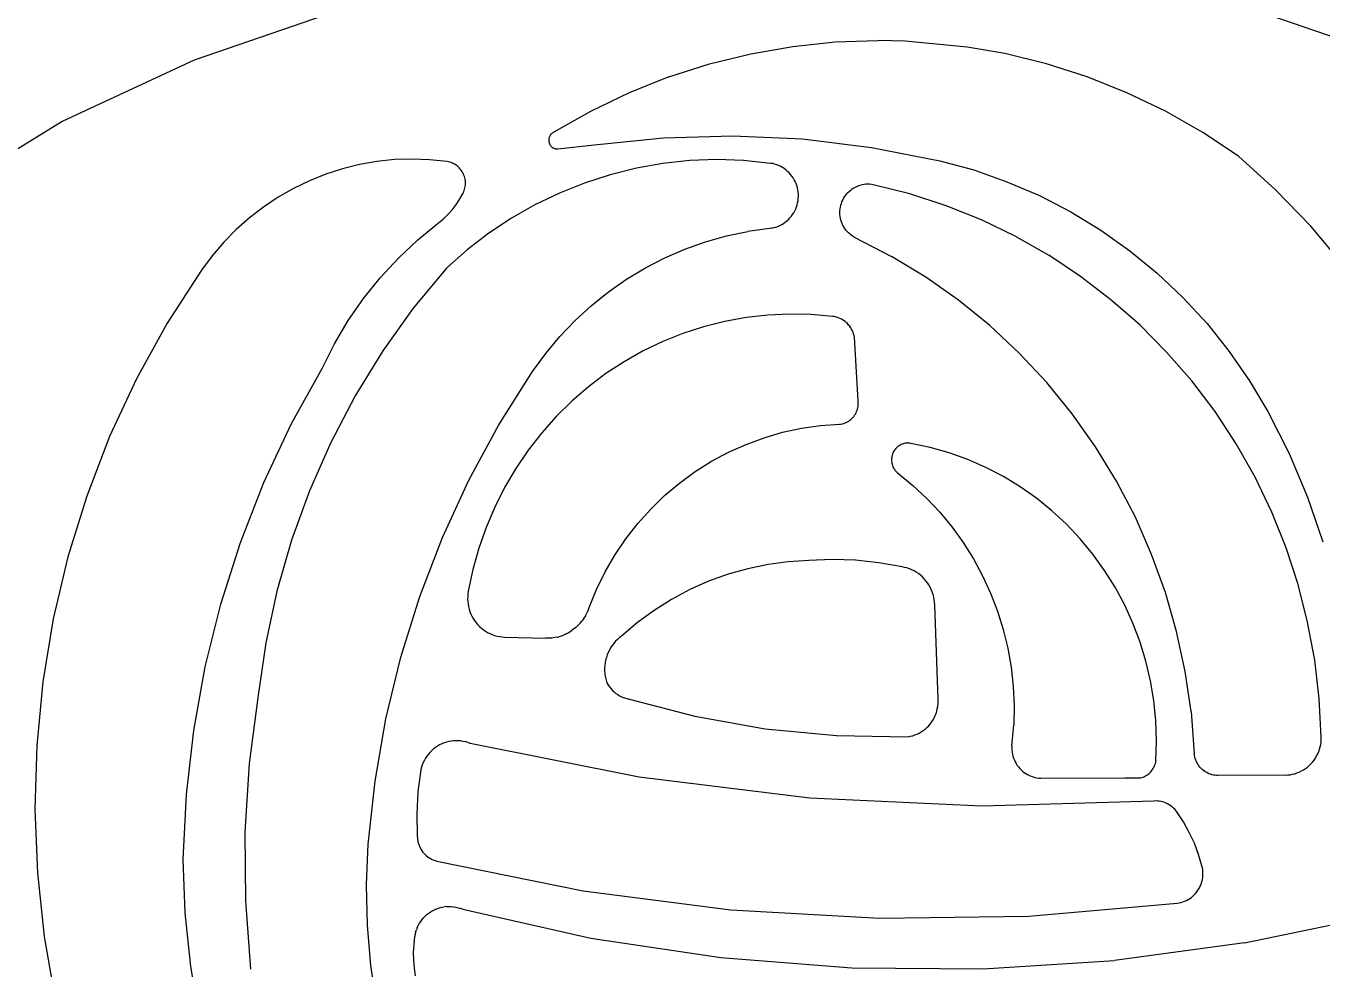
# Model space of a CAD drawing. Extents: x 396092 to 455492, y 17293 to 132793.
# Drawn here: x 402190 to 402295.4, y 46302.7 to 46379.4 of the extents above; entities that cross this region are included whole.
import ezdxf

# ---------------------------------------------------------------- set-up
doc = ezdxf.new("R2010")
doc.units = 0
doc.header["$LTSCALE"] = 1000
doc.header["$MEASUREMENT"] = 0
doc.layers.add('MU', color=34, linetype='Continuous')

msp = doc.modelspace()

# ---------------------------------------------------------------- linework, layer by layer
at = {"layer": 'MU', "color": 37}
for p, q in [((402215.24, 46380.56), (402203.71, 46376.59)), ((402301.76, 46376.59), (402290.23, 46380.56)), ((402248.97, 46377.12), (402252.38, 46377.72)), ((402252.38, 46377.72), (402255.83, 46378.08)), ((402255.83, 46378.08), (402259.29, 46378.2)), ((402261.51, 46378.13), (402259.29, 46378.2)), ((402266.55, 46377.66), (402261.51, 46378.13)), ((402245.6, 46376.29), (402248.97, 46377.12)), ((402269.62, 46377.13), (402266.55, 46377.66)), ((402272.99, 46376.3), (402269.62, 46377.13)), ((402203.71, 46376.59), (402192.99, 46371.6)), ((402242.29, 46375.23), (402245.6, 46376.29)), ((402276.3, 46375.24), (402272.99, 46376.3)), ((402242.29, 46375.23), (402239.07, 46373.94)), ((402279.52, 46373.95), (402276.3, 46375.24)), ((402239.07, 46373.94), (402235.93, 46372.43)), ((402282.66, 46372.44), (402279.52, 46373.95)), ((402235.93, 46372.43), (402232.91, 46370.71)), ((402285.69, 46370.72), (402282.66, 46372.44)), ((402192.99, 46371.6), (402183.26, 46365.64)), ((402232.58, 46370.33), (402232.57, 46370.29)), ((402232.6, 46370.37), (402232.58, 46370.33)), ((402232.62, 46370.42), (402232.6, 46370.37)), ((402232.64, 46370.46), (402232.62, 46370.42)), ((402232.67, 46370.5), (402232.64, 46370.46)), ((402232.69, 46370.53), (402232.67, 46370.5)), ((402232.72, 46370.57), (402232.69, 46370.53)), ((402232.76, 46370.6), (402232.72, 46370.57)), ((402232.79, 46370.63), (402232.76, 46370.6)), ((402232.83, 46370.66), (402232.79, 46370.63)), ((402232.87, 46370.69), (402232.83, 46370.66)), ((402232.91, 46370.71), (402232.87, 46370.69)), ((402241.86, 46370.29), (402247.51, 46370.45)), ((402247.51, 46370.45), (402253.16, 46370.19)), ((402288.59, 46368.8), (402285.69, 46370.72)), ((402232.55, 46370.2), (402232.54, 46370.15)), ((402232.54, 46370.15), (402232.54, 46370.1)), ((402232.54, 46370.1), (402232.54, 46370.06)), ((402232.54, 46370.06), (402232.54, 46370.01)), ((402232.54, 46370.01), (402232.55, 46369.96)), ((402232.57, 46370.29), (402232.55, 46370.24)), ((402232.55, 46370.24), (402232.55, 46370.2)), ((402232.55, 46369.96), (402232.56, 46369.92)), ((402232.56, 46369.92), (402232.57, 46369.87)), ((402232.57, 46369.87), (402232.59, 46369.83)), ((402232.59, 46369.83), (402232.6, 46369.79)), ((402232.6, 46369.79), (402232.63, 46369.74)), ((402232.63, 46369.74), (402232.65, 46369.7)), ((402232.65, 46369.7), (402232.68, 46369.67)), ((402232.68, 46369.67), (402232.7, 46369.63)), ((402232.7, 46369.63), (402232.74, 46369.59)), ((402232.74, 46369.59), (402232.77, 46369.56)), ((402232.77, 46369.56), (402232.8, 46369.53)), ((402232.8, 46369.53), (402232.84, 46369.51)), ((402232.84, 46369.51), (402232.88, 46369.48)), ((402232.88, 46369.48), (402232.92, 46369.46)), ((402232.92, 46369.46), (402232.96, 46369.44)), ((402232.96, 46369.44), (402233, 46369.42)), ((402233, 46369.42), (402233.05, 46369.41)), ((402233.05, 46369.41), (402233.09, 46369.4)), ((402233.09, 46369.4), (402233.14, 46369.39)), ((402233.14, 46369.39), (402233.18, 46369.39)), ((402233.18, 46369.39), (402233.23, 46369.39)), ((402233.23, 46369.39), (402233.28, 46369.39)), ((402233.28, 46369.39), (402236.23, 46369.71)), ((402236.23, 46369.71), (402241.86, 46370.29)), ((402253.16, 46370.19), (402258.77, 46369.51)), ((402258.77, 46369.51), (402264.32, 46368.42)), ((402218.57, 46368.36), (402217.16, 46368.11)), ((402219.99, 46368.51), (402218.57, 46368.36)), ((402221.42, 46368.56), (402219.99, 46368.51)), ((402222.84, 46368.5), (402221.42, 46368.56)), ((402224.27, 46368.36), (402222.84, 46368.5)), ((402224.38, 46368.34), (402224.27, 46368.36)), ((402224.49, 46368.31), (402224.38, 46368.34)), ((402224.6, 46368.27), (402224.49, 46368.31)), ((402224.71, 46368.23), (402224.6, 46368.27)), ((402224.81, 46368.18), (402224.71, 46368.23)), ((402244, 46368.43), (402241.82, 46368.19)), ((402246.19, 46368.51), (402244, 46368.43)), ((402248.38, 46368.44), (402246.19, 46368.51)), ((402250.57, 46368.21), (402248.38, 46368.44)), ((402264.32, 46368.42), (402267.08, 46367.67)), ((402291.62, 46366.05), (402288.59, 46368.8)), ((402214.41, 46367.33), (402213.09, 46366.8)), ((402215.78, 46367.77), (402214.41, 46367.33)), ((402217.16, 46368.11), (402215.78, 46367.77)), ((402224.91, 46368.13), (402224.81, 46368.18)), ((402225.01, 46368.06), (402224.91, 46368.13)), ((402225.1, 46368), (402225.01, 46368.06)), ((402225.19, 46367.92), (402225.1, 46368)), ((402225.27, 46367.84), (402225.19, 46367.92)), ((402225.35, 46367.75), (402225.27, 46367.84)), ((402225.42, 46367.66), (402225.35, 46367.75)), ((402225.48, 46367.57), (402225.42, 46367.66)), ((402225.54, 46367.47), (402225.48, 46367.57)), ((402225.6, 46367.36), (402225.54, 46367.47)), ((402225.64, 46367.26), (402225.6, 46367.36)), ((402225.68, 46367.15), (402225.64, 46367.26)), ((402237.53, 46367.29), (402235.44, 46366.61)), ((402239.66, 46367.81), (402237.53, 46367.29)), ((402241.82, 46368.19), (402239.66, 46367.81)), ((402250.74, 46368.19), (402250.57, 46368.21)), ((402250.9, 46368.15), (402250.74, 46368.19)), ((402251.07, 46368.09), (402250.9, 46368.15)), ((402251.23, 46368.03), (402251.07, 46368.09)), ((402251.39, 46367.96), (402251.23, 46368.03)), ((402251.54, 46367.87), (402251.39, 46367.96)), ((402251.68, 46367.78), (402251.54, 46367.87)), ((402251.82, 46367.68), (402251.68, 46367.78)), ((402251.95, 46367.56), (402251.82, 46367.68)), ((402252.08, 46367.44), (402251.95, 46367.56)), ((402252.2, 46367.31), (402252.08, 46367.44)), ((402252.3, 46367.18), (402252.2, 46367.31)), ((402252.4, 46367.03), (402252.3, 46367.18)), ((402267.08, 46367.67), (402269.78, 46366.72)), ((402211.8, 46366.17), (402210.55, 46365.46)), ((402213.09, 46366.8), (402211.8, 46366.17)), ((402225.67, 46366), (402225.7, 46366.11)), ((402225.71, 46367.03), (402225.68, 46367.15)), ((402225.7, 46366.11), (402225.73, 46366.22)), ((402225.74, 46366.92), (402225.71, 46367.03)), ((402225.73, 46366.22), (402225.75, 46366.34)), ((402225.76, 46366.8), (402225.74, 46366.92)), ((402225.75, 46366.34), (402225.76, 46366.45)), ((402225.77, 46366.69), (402225.76, 46366.8)), ((402225.76, 46366.45), (402225.77, 46366.57)), ((402225.77, 46366.57), (402225.77, 46366.69)), ((402235.44, 46366.61), (402233.4, 46365.79)), ((402252.49, 46366.88), (402252.4, 46367.03)), ((402252.57, 46366.73), (402252.49, 46366.88)), ((402252.64, 46366.57), (402252.57, 46366.73)), ((402252.7, 46366.4), (402252.64, 46366.57)), ((402252.75, 46366.23), (402252.7, 46366.4)), ((402252.78, 46366.06), (402252.75, 46366.23)), ((402257.08, 46366.04), (402257.2, 46366.13)), ((402257.2, 46366.13), (402257.33, 46366.21)), ((402257.33, 46366.21), (402257.46, 46366.28)), ((402257.46, 46366.28), (402257.59, 46366.34)), ((402257.59, 46366.34), (402257.73, 46366.4)), ((402257.73, 46366.4), (402257.88, 46366.44)), ((402258.02, 46366.47), (402257.88, 46366.44)), ((402258.17, 46366.5), (402258.02, 46366.47)), ((402258.32, 46366.51), (402258.17, 46366.5)), ((402258.47, 46366.52), (402258.32, 46366.51)), ((402258.61, 46366.51), (402258.47, 46366.52)), ((402258.76, 46366.49), (402258.61, 46366.51)), ((402258.91, 46366.47), (402258.76, 46366.49)), ((402261.9, 46365.72), (402258.91, 46366.47)), ((402269.78, 46366.72), (402272.42, 46365.59)), ((402210.55, 46365.46), (402209.35, 46364.66)), ((402225.04, 46364.88), (402225.32, 46365.32)), ((402225.32, 46365.32), (402225.58, 46365.78)), ((402225.58, 46365.78), (402225.63, 46365.89)), ((402225.63, 46365.89), (402225.67, 46366)), ((402233.4, 46365.79), (402231.42, 46364.84)), ((402252.77, 46365.01), (402252.8, 46365.19)), ((402252.81, 46365.89), (402252.78, 46366.06)), ((402252.8, 46365.19), (402252.82, 46365.36)), ((402252.83, 46365.71), (402252.81, 46365.89)), ((402252.82, 46365.36), (402252.83, 46365.54)), ((402252.83, 46365.54), (402252.83, 46365.71)), ((402256.32, 46364.94), (402256.37, 46365.09)), ((402256.37, 46365.09), (402256.43, 46365.23)), ((402256.43, 46365.23), (402256.5, 46365.36)), ((402256.5, 46365.36), (402256.58, 46365.49)), ((402256.58, 46365.49), (402256.66, 46365.61)), ((402256.66, 46365.61), (402256.76, 46365.73)), ((402256.76, 46365.73), (402256.86, 46365.84)), ((402256.86, 46365.84), (402256.97, 46365.95)), ((402256.97, 46365.95), (402257.08, 46366.04)), ((402264.84, 46364.77), (402261.9, 46365.72)), ((402272.42, 46365.59), (402274.96, 46364.27)), ((402294.47, 46363.1), (402291.62, 46366.05)), ((402209.35, 46364.66), (402208.22, 46363.78)), ((402223.99, 46363.71), (402224.37, 46364.07)), ((402224.37, 46364.07), (402224.72, 46364.46)), ((402224.72, 46364.46), (402225.04, 46364.88)), ((402231.42, 46364.84), (402229.5, 46363.75)), ((402252.26, 46363.91), (402252.36, 46364.05)), ((402252.36, 46364.05), (402252.45, 46364.2)), ((402252.45, 46364.2), (402252.54, 46364.35)), ((402252.54, 46364.35), (402252.61, 46364.51)), ((402252.61, 46364.51), (402252.68, 46364.67)), ((402252.68, 46364.67), (402252.73, 46364.84)), ((402252.73, 46364.84), (402252.77, 46365.01)), ((402256.2, 46364.2), (402256.21, 46364.35)), ((402256.21, 46364.05), (402256.2, 46364.2)), ((402256.21, 46364.35), (402256.22, 46364.5)), ((402256.23, 46363.89), (402256.21, 46364.05)), ((402256.22, 46364.5), (402256.24, 46364.65)), ((402256.24, 46364.65), (402256.27, 46364.8)), ((402256.27, 46364.8), (402256.32, 46364.94)), ((402267.71, 46363.62), (402264.84, 46364.77)), ((402274.96, 46364.27), (402277.41, 46362.77)), ((402208.22, 46363.78), (402207.14, 46362.83)), ((402221.9, 46362), (402223.58, 46363.37)), ((402223.58, 46363.37), (402223.99, 46363.71)), ((402229.5, 46363.75), (402227.66, 46362.53)), ((402250.66, 46362.95), (402248.73, 46362.68)), ((402250.66, 46362.95), (402250.83, 46362.99)), ((402250.83, 46362.99), (402251, 46363.03)), ((402251, 46363.03), (402251.16, 46363.09)), ((402251.16, 46363.09), (402251.32, 46363.16)), ((402251.32, 46363.16), (402251.47, 46363.24)), ((402251.47, 46363.24), (402251.62, 46363.33)), ((402251.62, 46363.33), (402251.76, 46363.43)), ((402251.76, 46363.43), (402251.9, 46363.53)), ((402251.9, 46363.53), (402252.02, 46363.65)), ((402252.02, 46363.65), (402252.14, 46363.78)), ((402252.14, 46363.78), (402252.26, 46363.91)), ((402256.25, 46363.74), (402256.23, 46363.89)), ((402256.29, 46363.6), (402256.25, 46363.74)), ((402256.33, 46363.45), (402256.29, 46363.6)), ((402256.39, 46363.31), (402256.33, 46363.45)), ((402256.45, 46363.17), (402256.39, 46363.31)), ((402256.52, 46363.04), (402256.45, 46363.17)), ((402256.6, 46362.91), (402256.52, 46363.04)), ((402270.49, 46362.27), (402267.71, 46363.62)), ((402297.11, 46359.97), (402294.47, 46363.1)), ((402207.14, 46362.83), (402206.13, 46361.8)), ((402220.32, 46360.51), (402221.9, 46362)), ((402227.66, 46362.53), (402225.91, 46361.19)), ((402245.28, 46361.83), (402246.99, 46362.31)), ((402246.99, 46362.31), (402248.73, 46362.68)), ((402256.69, 46362.79), (402256.6, 46362.91)), ((402256.79, 46362.68), (402256.69, 46362.79)), ((402256.89, 46362.57), (402256.79, 46362.68)), ((402257, 46362.47), (402256.89, 46362.57)), ((402257.12, 46362.37), (402257, 46362.47)), ((402257.24, 46362.29), (402257.12, 46362.37)), ((402257.37, 46362.21), (402257.24, 46362.29)), ((402257.37, 46362.21), (402260.4, 46360.65)), ((402270.49, 46362.27), (402273.18, 46360.74)), ((402277.41, 46362.77), (402279.76, 46361.11)), ((402206.13, 46361.8), (402205.19, 46360.7)), ((402225.91, 46361.19), (402224.25, 46359.73)), ((402241.97, 46360.53), (402243.6, 46361.24)), ((402243.6, 46361.24), (402245.28, 46361.83)), ((402279.76, 46361.11), (402281.98, 46359.28)), ((402205.19, 46360.7), (402204.32, 46359.54)), ((402218.85, 46358.91), (402220.32, 46360.51)), ((402240.39, 46359.71), (402241.97, 46360.53)), ((402263.18, 46358.96), (402260.4, 46360.65)), ((402275.77, 46359.02), (402273.18, 46360.74)), ((402204.32, 46359.54), (402201.53, 46355.21)), ((402217.49, 46357.22), (402218.85, 46358.91)), ((402224.25, 46359.73), (402221.53, 46356.44)), ((402237.39, 46357.76), (402238.86, 46358.79)), ((402238.86, 46358.79), (402240.39, 46359.71)), ((402265.85, 46357.09), (402263.18, 46358.96)), ((402278.23, 46357.13), (402275.77, 46359.02)), ((402281.98, 46359.28), (402284.08, 46357.3)), ((402236, 46356.64), (402237.39, 46357.76)), ((402216.24, 46355.43), (402217.49, 46357.22)), ((402234.68, 46355.43), (402236, 46356.64)), ((402268.38, 46355.03), (402265.85, 46357.09)), ((402280.57, 46355.08), (402278.23, 46357.13)), ((402284.08, 46357.3), (402286.04, 46355.18)), ((402221.53, 46356.44), (402219.05, 46352.96)), ((402248.58, 46355.68), (402246.85, 46355.36)), ((402250.34, 46355.88), (402248.58, 46355.68)), ((402252.1, 46355.96), (402250.34, 46355.88)), ((402253.86, 46355.92), (402252.1, 46355.96)), ((402255.62, 46355.77), (402253.86, 46355.92)), ((402255.75, 46355.75), (402255.62, 46355.77)), ((402255.89, 46355.72), (402255.75, 46355.75)), ((402256.02, 46355.68), (402255.89, 46355.72)), ((402256.14, 46355.63), (402256.02, 46355.68)), ((402256.27, 46355.57), (402256.14, 46355.63)), ((402256.39, 46355.51), (402256.27, 46355.57)), ((402201.53, 46355.21), (402199.03, 46350.69)), ((402215.12, 46353.55), (402216.24, 46355.43)), ((402233.44, 46354.13), (402234.68, 46355.43)), ((402245.13, 46354.93), (402243.45, 46354.38)), ((402246.85, 46355.36), (402245.13, 46354.93)), ((402256.5, 46355.44), (402256.39, 46355.51)), ((402256.62, 46355.36), (402256.5, 46355.44)), ((402256.72, 46355.27), (402256.62, 46355.36)), ((402256.82, 46355.18), (402256.72, 46355.27)), ((402256.91, 46355.07), (402256.82, 46355.18)), ((402257, 46354.97), (402256.91, 46355.07)), ((402257.08, 46354.85), (402257, 46354.97)), ((402257.15, 46354.74), (402257.08, 46354.85)), ((402257.22, 46354.61), (402257.15, 46354.74)), ((402257.27, 46354.49), (402257.22, 46354.61)), ((402270.78, 46352.79), (402268.38, 46355.03)), ((402282.76, 46352.87), (402280.57, 46355.08)), ((402286.04, 46355.18), (402287.84, 46352.92)), ((402214.14, 46351.6), (402215.12, 46353.55)), ((402232.29, 46352.75), (402233.44, 46354.13)), ((402241.81, 46353.73), (402240.22, 46352.96)), ((402243.45, 46354.38), (402241.81, 46353.73)), ((402257.32, 46354.36), (402257.27, 46354.49)), ((402257.36, 46354.23), (402257.32, 46354.36)), ((402257.39, 46354.09), (402257.36, 46354.23)), ((402257.69, 46348.92), (402257.39, 46354.09)), ((402219.05, 46352.96), (402216.81, 46349.32)), ((402231.23, 46351.3), (402232.29, 46352.75)), ((402240.22, 46352.96), (402238.67, 46352.09)), ((402273.01, 46350.4), (402270.78, 46352.79)), ((402284.81, 46350.52), (402282.76, 46352.87)), ((402287.84, 46352.92), (402289.49, 46350.54)), ((402211.61, 46347.02), (402214.14, 46351.6)), ((402238.67, 46352.09), (402237.19, 46351.12)), ((402199.03, 46350.69), (402196.85, 46346)), ((402228.49, 46346.96), (402231.23, 46351.3)), ((402237.19, 46351.12), (402235.77, 46350.05)), ((402275.08, 46347.86), (402273.01, 46350.4)), ((402286.69, 46348.03), (402284.81, 46350.52)), ((402289.49, 46350.54), (402290.98, 46348.05)), ((402216.81, 46349.32), (402214.82, 46345.52)), ((402235.77, 46350.05), (402234.42, 46348.88)), ((402234.42, 46348.88), (402233.15, 46347.63)), ((402257.6, 46348.14), (402257.64, 46348.24)), ((402257.64, 46348.24), (402257.66, 46348.35)), ((402257.66, 46348.35), (402257.68, 46348.47)), ((402257.68, 46348.47), (402257.7, 46348.58)), ((402257.7, 46348.81), (402257.69, 46348.92)), ((402257.7, 46348.69), (402257.7, 46348.81)), ((402257.7, 46348.58), (402257.7, 46348.69)), ((402233.15, 46347.63), (402231.97, 46346.3)), ((402256.62, 46347.11), (402256.72, 46347.15)), ((402256.72, 46347.15), (402256.82, 46347.2)), ((402256.82, 46347.2), (402256.92, 46347.26)), ((402256.92, 46347.26), (402257.01, 46347.33)), ((402257.01, 46347.33), (402257.1, 46347.4)), ((402257.1, 46347.4), (402257.18, 46347.47)), ((402257.18, 46347.47), (402257.26, 46347.55)), ((402257.26, 46347.55), (402257.33, 46347.64)), ((402257.33, 46347.64), (402257.4, 46347.73)), ((402257.4, 46347.73), (402257.46, 46347.83)), ((402257.46, 46347.83), (402257.52, 46347.93)), ((402257.52, 46347.93), (402257.56, 46348.03)), ((402257.56, 46348.03), (402257.6, 46348.14)), ((402276.98, 46345.18), (402275.08, 46347.86)), ((402288.41, 46345.41), (402286.69, 46348.03)), ((402290.98, 46348.05), (402292.71, 46344.62)), ((402209.39, 46342.27), (402211.61, 46347.02)), ((402226.04, 46342.45), (402228.49, 46346.96)), ((402231.97, 46346.3), (402230.87, 46344.89)), ((402250.05, 46345.91), (402251.55, 46346.35)), ((402251.55, 46346.35), (402253.08, 46346.68)), ((402253.08, 46346.68), (402254.62, 46346.9)), ((402254.62, 46346.9), (402256.18, 46347.01)), ((402256.18, 46347.01), (402256.29, 46347.02)), ((402256.29, 46347.02), (402256.4, 46347.04)), ((402256.4, 46347.04), (402256.51, 46347.07)), ((402256.51, 46347.07), (402256.62, 46347.11)), ((402196.85, 46346), (402194.99, 46341.17)), ((402214.82, 46345.52), (402213.09, 46341.6)), ((402247.15, 46344.73), (402248.58, 46345.37)), ((402248.58, 46345.37), (402250.05, 46345.91)), ((402260.81, 46345.1), (402260.75, 46345.03)), ((402260.88, 46345.16), (402260.81, 46345.1)), ((402260.95, 46345.21), (402260.88, 46345.16)), ((402261.02, 46345.26), (402260.95, 46345.21)), ((402261.1, 46345.31), (402261.02, 46345.26)), ((402261.18, 46345.35), (402261.1, 46345.31)), ((402261.26, 46345.39), (402261.18, 46345.35)), ((402261.35, 46345.42), (402261.26, 46345.39)), ((402261.43, 46345.44), (402261.35, 46345.42)), ((402261.52, 46345.46), (402261.43, 46345.44)), ((402261.61, 46345.47), (402261.52, 46345.46)), ((402261.7, 46345.47), (402261.61, 46345.47)), ((402261.79, 46345.47), (402261.7, 46345.47)), ((402261.88, 46345.47), (402261.79, 46345.47)), ((402261.97, 46345.45), (402261.88, 46345.47)), ((402263.53, 46345.12), (402261.97, 46345.45)), ((402265.08, 46344.68), (402263.53, 46345.12)), ((402278.69, 46342.37), (402276.98, 46345.18)), ((402289.95, 46342.69), (402288.41, 46345.41)), ((402230.87, 46344.89), (402229.86, 46343.41)), ((402244.44, 46343.15), (402245.77, 46343.99)), ((402245.77, 46343.99), (402247.15, 46344.73)), ((402260.41, 46344.3), (402260.4, 46344.21)), ((402260.4, 46344.21), (402260.4, 46344.11)), ((402260.4, 46344.11), (402260.4, 46344.02)), ((402260.4, 46344.02), (402260.41, 46343.93)), ((402260.42, 46344.39), (402260.41, 46344.3)), ((402260.45, 46344.48), (402260.42, 46344.39)), ((402260.47, 46344.56), (402260.45, 46344.48)), ((402260.51, 46344.65), (402260.47, 46344.56)), ((402260.54, 46344.73), (402260.51, 46344.65)), ((402260.59, 46344.81), (402260.54, 46344.73)), ((402260.64, 46344.89), (402260.59, 46344.81)), ((402260.69, 46344.96), (402260.64, 46344.89)), ((402260.75, 46345.03), (402260.69, 46344.96)), ((402266.59, 46344.14), (402265.08, 46344.68)), ((402268.06, 46343.5), (402266.59, 46344.14)), ((402292.71, 46344.62), (402294.21, 46341.08)), ((402229.86, 46343.41), (402228.95, 46341.87)), ((402243.17, 46342.22), (402244.44, 46343.15)), ((402260.41, 46343.93), (402260.42, 46343.84)), ((402260.42, 46343.84), (402260.44, 46343.75)), ((402260.44, 46343.75), (402260.47, 46343.67)), ((402260.47, 46343.67), (402260.5, 46343.58)), ((402260.5, 46343.58), (402260.54, 46343.5)), ((402260.54, 46343.5), (402260.58, 46343.42)), ((402260.58, 46343.42), (402260.63, 46343.34)), ((402260.63, 46343.34), (402260.68, 46343.27)), ((402260.68, 46343.27), (402260.74, 46343.2)), ((402260.74, 46343.2), (402260.8, 46343.13)), ((402260.8, 46343.13), (402260.86, 46343.07)), ((402260.86, 46343.07), (402262.13, 46342.03)), ((402269.49, 46342.75), (402268.06, 46343.5)), ((402207.48, 46337.39), (402209.39, 46342.27)), ((402223.89, 46337.79), (402226.04, 46342.45)), ((402241.96, 46341.21), (402243.17, 46342.22)), ((402262.13, 46342.03), (402263.27, 46340.98)), ((402270.86, 46341.92), (402269.49, 46342.75)), ((402272.18, 46340.99), (402270.86, 46341.92)), ((402280.22, 46339.45), (402278.69, 46342.37)), ((402291.3, 46339.86), (402289.95, 46342.69)), ((402194.99, 46341.17), (402193.46, 46336.22)), ((402213.09, 46341.6), (402211.62, 46337.57)), ((402228.95, 46341.87), (402228.15, 46340.27)), ((402240.83, 46340.11), (402241.96, 46341.21)), ((402263.27, 46340.98), (402264.33, 46339.85)), ((402273.44, 46339.97), (402272.18, 46340.99)), ((402294.21, 46341.08), (402295.46, 46337.44)), ((402228.15, 46340.27), (402227.44, 46338.61)), ((402239.78, 46338.93), (402240.83, 46340.11)), ((402264.33, 46339.85), (402265.32, 46338.65)), ((402274.62, 46338.87), (402273.44, 46339.97)), ((402292.47, 46336.95), (402291.3, 46339.86)), ((402238.8, 46337.68), (402239.78, 46338.93)), ((402275.74, 46337.69), (402274.62, 46338.87)), ((402281.54, 46336.43), (402280.22, 46339.45)), ((402222.05, 46332.99), (402223.89, 46337.79)), ((402227.44, 46338.61), (402226.85, 46336.92)), ((402237.92, 46336.37), (402238.8, 46337.68)), ((402265.32, 46338.65), (402266.23, 46337.38)), ((402276.77, 46336.44), (402275.74, 46337.69)), ((402205.89, 46332.39), (402207.48, 46337.39)), ((402211.62, 46337.57), (402210.44, 46333.44)), ((402226.85, 46336.92), (402226.36, 46335.19)), ((402266.23, 46337.38), (402267.06, 46336.06)), ((402293.45, 46333.97), (402292.47, 46336.95)), ((402193.46, 46336.22), (402192.27, 46331.18)), ((402237.12, 46335), (402237.92, 46336.37)), ((402250.36, 46335.6), (402248.72, 46335.26)), ((402252.01, 46335.82), (402250.36, 46335.6)), ((402253.68, 46335.92), (402252.01, 46335.82)), ((402255.58, 46336.01), (402253.68, 46335.92)), ((402257.48, 46335.95), (402255.58, 46336.01)), ((402259.38, 46335.75), (402257.48, 46335.95)), ((402261.25, 46335.41), (402259.38, 46335.75)), ((402267.06, 46336.06), (402267.8, 46334.69)), ((402277.72, 46335.13), (402276.77, 46336.44)), ((402282.66, 46333.33), (402281.54, 46336.43)), ((402226.36, 46335.19), (402225.99, 46333.43)), ((402236.42, 46333.57), (402237.12, 46335)), ((402247.11, 46334.81), (402245.53, 46334.24)), ((402248.72, 46335.26), (402247.11, 46334.81)), ((402261.45, 46335.37), (402261.25, 46335.41)), ((402261.65, 46335.32), (402261.45, 46335.37)), ((402261.85, 46335.25), (402261.65, 46335.32)), ((402262.05, 46335.17), (402261.85, 46335.25)), ((402262.23, 46335.08), (402262.05, 46335.17)), ((402262.41, 46334.98), (402262.23, 46335.08)), ((402262.59, 46334.86), (402262.41, 46334.98)), ((402262.75, 46334.73), (402262.59, 46334.86)), ((402262.91, 46334.59), (402262.75, 46334.73)), ((402263.06, 46334.44), (402262.91, 46334.59)), ((402267.8, 46334.69), (402268.45, 46333.27)), ((402278.58, 46333.75), (402277.72, 46335.13)), ((402235.82, 46332.1), (402236.42, 46333.57)), ((402244, 46333.56), (402242.52, 46332.77)), ((402245.53, 46334.24), (402244, 46333.56)), ((402263.2, 46334.28), (402263.06, 46334.44)), ((402263.32, 46334.12), (402263.2, 46334.28)), ((402263.44, 46333.94), (402263.32, 46334.12)), ((402263.54, 46333.75), (402263.44, 46333.94)), ((402263.63, 46333.56), (402263.54, 46333.75)), ((402263.71, 46333.37), (402263.63, 46333.56)), ((402279.35, 46332.31), (402278.58, 46333.75)), ((402294.22, 46330.92), (402293.45, 46333.97)), ((402210.44, 46333.44), (402209.54, 46329.23)), ((402220.52, 46328.07), (402222.05, 46332.99)), ((402225.95, 46333.01), (402225.94, 46332.8)), ((402225.94, 46332.8), (402225.95, 46332.59)), ((402225.96, 46333.22), (402225.95, 46333.01)), ((402225.95, 46332.59), (402225.98, 46332.39)), ((402225.99, 46333.43), (402225.96, 46333.22)), ((402242.52, 46332.77), (402241.1, 46331.87)), ((402263.78, 46333.17), (402263.71, 46333.37)), ((402263.83, 46332.96), (402263.78, 46333.17)), ((402263.87, 46332.75), (402263.83, 46332.96)), ((402263.9, 46332.54), (402263.87, 46332.75)), ((402263.91, 46332.33), (402263.9, 46332.54)), ((402268.45, 46333.27), (402269.01, 46331.81)), ((402283.57, 46330.15), (402282.66, 46333.33)), ((402204.62, 46327.29), (402205.89, 46332.39)), ((402225.98, 46332.39), (402226.01, 46332.18)), ((402226.01, 46332.18), (402226.07, 46331.98)), ((402226.07, 46331.98), (402226.13, 46331.78)), ((402226.13, 46331.78), (402226.21, 46331.58)), ((402226.21, 46331.58), (402226.29, 46331.4)), ((402226.29, 46331.4), (402226.4, 46331.21)), ((402235.52, 46331.43), (402235.39, 46331.23)), ((402235.52, 46331.43), (402235.63, 46331.65)), ((402235.63, 46331.65), (402235.73, 46331.87)), ((402235.73, 46331.87), (402235.82, 46332.1)), ((402241.1, 46331.87), (402239.74, 46330.88)), ((402264.18, 46324.66), (402263.91, 46332.33)), ((402269.01, 46331.81), (402269.48, 46330.32)), ((402280.02, 46330.83), (402279.35, 46332.31)), ((402192.27, 46331.18), (402191.42, 46326.06)), ((402226.4, 46331.21), (402226.51, 46331.04)), ((402226.51, 46331.04), (402226.63, 46330.87)), ((402226.63, 46330.87), (402226.77, 46330.71)), ((402226.77, 46330.71), (402226.91, 46330.57)), ((402226.91, 46330.57), (402227.06, 46330.43)), ((402227.06, 46330.43), (402227.23, 46330.3)), ((402227.23, 46330.3), (402227.4, 46330.18)), ((402234.56, 46330.34), (402234.37, 46330.2)), ((402234.75, 46330.49), (402234.56, 46330.34)), ((402234.75, 46330.49), (402234.93, 46330.66)), ((402234.93, 46330.66), (402235.1, 46330.84)), ((402235.1, 46330.84), (402235.25, 46331.03)), ((402235.39, 46331.23), (402235.25, 46331.03)), ((402239.74, 46330.88), (402238.45, 46329.79)), ((402269.48, 46330.32), (402269.85, 46328.8)), ((402280.6, 46329.3), (402280.02, 46330.83)), ((402294.8, 46327.83), (402294.22, 46330.92)), ((402227.4, 46330.18), (402227.57, 46330.08)), ((402227.57, 46330.08), (402227.76, 46329.99)), ((402227.76, 46329.99), (402227.95, 46329.91)), ((402227.95, 46329.91), (402228.14, 46329.84)), ((402228.14, 46329.84), (402228.34, 46329.78)), ((402228.34, 46329.78), (402228.54, 46329.74)), ((402228.54, 46329.74), (402228.74, 46329.72)), ((402228.74, 46329.72), (402228.95, 46329.7)), ((402228.95, 46329.7), (402232.31, 46329.61)), ((402232.55, 46329.61), (402232.31, 46329.61)), ((402232.79, 46329.63), (402232.55, 46329.61)), ((402233.03, 46329.66), (402232.79, 46329.63)), ((402233.27, 46329.71), (402233.03, 46329.66)), ((402233.27, 46329.71), (402233.5, 46329.78)), ((402233.5, 46329.78), (402233.73, 46329.86)), ((402233.95, 46329.96), (402233.73, 46329.86)), ((402233.95, 46329.96), (402234.16, 46330.07)), ((402234.16, 46330.07), (402234.37, 46330.2)), ((402237.97, 46329.36), (402237.82, 46329.19)), ((402238.12, 46329.51), (402237.97, 46329.36)), ((402238.28, 46329.66), (402238.12, 46329.51)), ((402238.45, 46329.79), (402238.28, 46329.66)), ((402281.07, 46327.74), (402280.6, 46329.3)), ((402284.26, 46326.92), (402283.57, 46330.15)), ((402209.54, 46329.23), (402208.92, 46324.98)), ((402237.29, 46328.25), (402237.22, 46328.04)), ((402237.37, 46328.45), (402237.29, 46328.25)), ((402237.47, 46328.65), (402237.37, 46328.45)), ((402237.57, 46328.84), (402237.47, 46328.65)), ((402237.69, 46329.02), (402237.57, 46328.84)), ((402237.82, 46329.19), (402237.69, 46329.02)), ((402269.85, 46328.8), (402270.12, 46327.25)), ((402203.69, 46322.12), (402204.62, 46327.29)), ((402219.31, 46323.07), (402220.52, 46328.07)), ((402237.09, 46327.39), (402237.08, 46327.18)), ((402237.08, 46327.18), (402237.08, 46326.96)), ((402237.12, 46327.61), (402237.09, 46327.39)), ((402237.16, 46327.83), (402237.12, 46327.61)), ((402237.22, 46328.04), (402237.16, 46327.83)), ((402270.12, 46327.25), (402270.29, 46325.69)), ((402281.45, 46326.15), (402281.07, 46327.74)), ((402295.16, 46324.71), (402294.8, 46327.83)), ((402237.08, 46326.96), (402237.09, 46326.74)), ((402237.09, 46326.74), (402237.12, 46326.52)), ((402237.12, 46326.52), (402237.17, 46326.3)), ((402237.17, 46326.3), (402237.22, 46326.09)), ((402237.22, 46326.09), (402237.3, 46325.93)), ((402281.72, 46324.54), (402281.45, 46326.15)), ((402284.74, 46323.65), (402284.26, 46326.92)), ((402191.42, 46326.06), (402190.92, 46320.9)), ((402237.3, 46325.93), (402237.4, 46325.78)), ((402237.4, 46325.78), (402237.5, 46325.63)), ((402237.5, 46325.63), (402237.61, 46325.5)), ((402237.61, 46325.5), (402237.73, 46325.37)), ((402237.73, 46325.37), (402237.86, 46325.25)), ((402237.86, 46325.25), (402238, 46325.13)), ((402238, 46325.13), (402238.15, 46325.03)), ((402238.15, 46325.03), (402238.3, 46324.94)), ((402270.29, 46325.69), (402270.36, 46324.13)), ((402208.92, 46324.98), (402208.19, 46319.44)), ((402238.3, 46324.94), (402238.46, 46324.86)), ((402238.46, 46324.86), (402238.62, 46324.79)), ((402238.62, 46324.79), (402238.78, 46324.73)), ((402238.78, 46324.73), (402244.42, 46323.27)), ((402264.12, 46323.88), (402264.16, 46324.07)), ((402264.16, 46324.07), (402264.18, 46324.27)), ((402264.18, 46324.47), (402264.18, 46324.66)), ((402264.18, 46324.27), (402264.18, 46324.47)), ((402270.36, 46324.13), (402270.33, 46322.56)), ((402281.88, 46322.91), (402281.72, 46324.54)), ((402295.33, 46321.56), (402295.16, 46324.71)), ((402218.42, 46317.99), (402219.31, 46323.07)), ((402244.42, 46323.27), (402250.14, 46322.25)), ((402263.66, 46322.8), (402263.77, 46322.97)), ((402263.77, 46322.97), (402263.86, 46323.14)), ((402263.86, 46323.14), (402263.95, 46323.32)), ((402263.95, 46323.32), (402264.02, 46323.5)), ((402264.02, 46323.5), (402264.08, 46323.69)), ((402264.08, 46323.69), (402264.12, 46323.88)), ((402284.74, 46323.65), (402285, 46320.22)), ((402203.09, 46316.9), (402203.69, 46322.12)), ((402250.14, 46322.25), (402255.93, 46321.7)), ((402262.48, 46321.82), (402262.65, 46321.9)), ((402262.65, 46321.9), (402262.82, 46322)), ((402262.82, 46322), (402262.98, 46322.11)), ((402262.98, 46322.11), (402263.14, 46322.23)), ((402263.14, 46322.23), (402263.28, 46322.36)), ((402263.28, 46322.36), (402263.42, 46322.5)), ((402263.42, 46322.5), (402263.55, 46322.64)), ((402263.55, 46322.64), (402263.66, 46322.8)), ((402270.18, 46320.84), (402270.33, 46322.56)), ((402281.94, 46321.27), (402281.88, 46322.91)), ((402190.92, 46320.9), (402190.78, 46315.71)), ((402223.5, 46320.84), (402223.34, 46320.73)), ((402223.67, 46320.94), (402223.5, 46320.84)), ((402223.85, 46321.03), (402223.67, 46320.94)), ((402224.04, 46321.1), (402223.85, 46321.03)), ((402224.22, 46321.16), (402224.04, 46321.1)), ((402224.41, 46321.21), (402224.22, 46321.16)), ((402224.61, 46321.25), (402224.41, 46321.21)), ((402224.81, 46321.27), (402224.61, 46321.25)), ((402225, 46321.28), (402224.81, 46321.27)), ((402225.2, 46321.28), (402225, 46321.28)), ((402225.4, 46321.26), (402225.2, 46321.28)), ((402225.59, 46321.23), (402225.4, 46321.26)), ((402225.79, 46321.19), (402225.59, 46321.23)), ((402225.97, 46321.13), (402225.79, 46321.19)), ((402226.16, 46321.06), (402225.97, 46321.13)), ((402239.89, 46318.32), (402226.16, 46321.06)), ((402255.93, 46321.7), (402261.74, 46321.61)), ((402261.74, 46321.61), (402261.93, 46321.64)), ((402261.93, 46321.64), (402262.12, 46321.69)), ((402262.12, 46321.69), (402262.3, 46321.75)), ((402262.3, 46321.75), (402262.48, 46321.82)), ((402270.18, 46320.84), (402270.18, 46320.67)), ((402281.89, 46319.64), (402281.94, 46321.27)), ((402295.24, 46320.78), (402295.28, 46320.97)), ((402295.28, 46320.97), (402295.31, 46321.17)), ((402295.31, 46321.17), (402295.32, 46321.37)), ((402295.32, 46321.37), (402295.33, 46321.56)), ((402222.52, 46319.86), (402222.43, 46319.69)), ((402222.64, 46320.03), (402222.52, 46319.86)), ((402222.76, 46320.19), (402222.64, 46320.03)), ((402222.89, 46320.34), (402222.76, 46320.19)), ((402223.03, 46320.48), (402222.89, 46320.34)), ((402223.18, 46320.61), (402223.03, 46320.48)), ((402223.34, 46320.73), (402223.18, 46320.61)), ((402270.18, 46320.67), (402270.19, 46320.51)), ((402270.19, 46320.51), (402270.2, 46320.34)), ((402270.2, 46320.34), (402270.23, 46320.18)), ((402270.23, 46320.18), (402270.27, 46320.02)), ((402270.27, 46320.02), (402270.32, 46319.87)), ((402270.32, 46319.87), (402270.38, 46319.71)), ((402285.02, 46320.09), (402285, 46320.22)), ((402285.05, 46319.96), (402285.02, 46320.09)), ((402285.09, 46319.83), (402285.05, 46319.96)), ((402285.13, 46319.71), (402285.09, 46319.83)), ((402294.74, 46319.71), (402294.85, 46319.87)), ((402294.85, 46319.87), (402294.95, 46320.04)), ((402294.95, 46320.04), (402295.04, 46320.22)), ((402295.04, 46320.22), (402295.12, 46320.4)), ((402295.12, 46320.4), (402295.19, 46320.59)), ((402295.19, 46320.59), (402295.24, 46320.78)), ((402208.19, 46319.44), (402207.85, 46313.86)), ((402222.15, 46318.93), (402221.91, 46317.14)), ((402222.2, 46319.13), (402222.15, 46318.93)), ((402222.26, 46319.32), (402222.2, 46319.13)), ((402222.34, 46319.51), (402222.26, 46319.32)), ((402222.43, 46319.69), (402222.34, 46319.51)), ((402270.38, 46319.71), (402270.45, 46319.57)), ((402270.45, 46319.57), (402270.53, 46319.42)), ((402270.53, 46319.42), (402270.62, 46319.28)), ((402270.62, 46319.28), (402270.72, 46319.15)), ((402270.72, 46319.15), (402270.82, 46319.03)), ((402270.82, 46319.03), (402270.93, 46318.91)), ((402270.93, 46318.91), (402271.05, 46318.8)), ((402271.05, 46318.8), (402271.18, 46318.7)), ((402271.18, 46318.7), (402271.31, 46318.61)), ((402281.4, 46318.68), (402281.47, 46318.75)), ((402281.47, 46318.75), (402281.54, 46318.84)), ((402281.54, 46318.84), (402281.61, 46318.93)), ((402281.61, 46318.93), (402281.67, 46319.02)), ((402281.67, 46319.02), (402281.72, 46319.12)), ((402281.72, 46319.12), (402281.77, 46319.21)), ((402281.77, 46319.21), (402281.81, 46319.32)), ((402281.81, 46319.32), (402281.84, 46319.42)), ((402281.84, 46319.42), (402281.87, 46319.53)), ((402281.87, 46319.53), (402281.89, 46319.64)), ((402285.18, 46319.59), (402285.13, 46319.71)), ((402285.24, 46319.47), (402285.18, 46319.59)), ((402285.31, 46319.35), (402285.24, 46319.47)), ((402285.38, 46319.25), (402285.31, 46319.35)), ((402285.46, 46319.14), (402285.38, 46319.25)), ((402285.55, 46319.05), (402285.46, 46319.14)), ((402285.65, 46318.95), (402285.55, 46319.05)), ((402285.75, 46318.87), (402285.65, 46318.95)), ((402285.85, 46318.79), (402285.75, 46318.87)), ((402285.96, 46318.72), (402285.85, 46318.79)), ((402286.08, 46318.66), (402285.96, 46318.72)), ((402293.35, 46318.66), (402293.54, 46318.73)), ((402293.54, 46318.73), (402293.71, 46318.82)), ((402293.71, 46318.82), (402293.88, 46318.91)), ((402293.88, 46318.91), (402294.05, 46319.02)), ((402294.05, 46319.02), (402294.2, 46319.14)), ((402294.2, 46319.14), (402294.35, 46319.27)), ((402294.35, 46319.27), (402294.49, 46319.4)), ((402294.49, 46319.4), (402294.62, 46319.55)), ((402294.62, 46319.55), (402294.74, 46319.71)), ((402217.87, 46312.86), (402218.42, 46317.99)), ((402253.77, 46316.61), (402239.89, 46318.32)), ((402271.31, 46318.61), (402271.45, 46318.53)), ((402271.45, 46318.53), (402271.6, 46318.45)), ((402271.6, 46318.45), (402271.75, 46318.39)), ((402271.75, 46318.39), (402271.9, 46318.34)), ((402271.9, 46318.34), (402272.05, 46318.3)), ((402272.05, 46318.3), (402272.21, 46318.26)), ((402272.21, 46318.26), (402272.37, 46318.24)), ((402272.37, 46318.24), (402272.53, 46318.23)), ((402272.53, 46318.23), (402279.35, 46318.27)), ((402279.35, 46318.27), (402280.64, 46318.27)), ((402280.64, 46318.27), (402280.74, 46318.29)), ((402280.74, 46318.29), (402280.85, 46318.33)), ((402280.85, 46318.33), (402280.95, 46318.37)), ((402280.95, 46318.37), (402281.04, 46318.42)), ((402281.04, 46318.42), (402281.14, 46318.47)), ((402281.14, 46318.47), (402281.23, 46318.54)), ((402281.23, 46318.54), (402281.31, 46318.6)), ((402281.31, 46318.6), (402281.4, 46318.68)), ((402286.19, 46318.6), (402286.08, 46318.66)), ((402286.32, 46318.56), (402286.19, 46318.6)), ((402286.44, 46318.52), (402286.32, 46318.56)), ((402286.57, 46318.49), (402286.44, 46318.52)), ((402286.69, 46318.47), (402286.57, 46318.49)), ((402286.82, 46318.46), (402286.69, 46318.47)), ((402286.95, 46318.45), (402286.82, 46318.46)), ((402292.4, 46318.49), (402286.95, 46318.45)), ((402292.4, 46318.49), (402292.6, 46318.5)), ((402292.6, 46318.5), (402292.79, 46318.52)), ((402292.79, 46318.52), (402292.98, 46318.55)), ((402292.98, 46318.55), (402293.17, 46318.6)), ((402293.17, 46318.6), (402293.35, 46318.66)), ((402202.83, 46311.64), (402203.09, 46316.9)), ((402221.91, 46317.14), (402221.81, 46315.33)), ((402267.74, 46315.97), (402253.77, 46316.61)), ((402190.78, 46315.71), (402190.98, 46310.53)), ((402281.72, 46316.38), (402267.74, 46315.97)), ((402281.87, 46316.39), (402281.72, 46316.38)), ((402282.01, 46316.38), (402281.87, 46316.39)), ((402282.16, 46316.37), (402282.01, 46316.38)), ((402282.3, 46316.34), (402282.16, 46316.37)), ((402282.44, 46316.31), (402282.3, 46316.34)), ((402282.58, 46316.26), (402282.44, 46316.31)), ((402282.71, 46316.21), (402282.58, 46316.26)), ((402282.84, 46316.15), (402282.71, 46316.21)), ((402282.97, 46316.08), (402282.84, 46316.15)), ((402283.09, 46316), (402282.97, 46316.08)), ((402283.2, 46315.91), (402283.09, 46316)), ((402283.31, 46315.81), (402283.2, 46315.91)), ((402283.42, 46315.71), (402283.31, 46315.81)), ((402283.51, 46315.6), (402283.42, 46315.71)), ((402283.6, 46315.49), (402283.51, 46315.6)), ((402221.81, 46315.33), (402221.85, 46313.52)), ((402284.13, 46314.68), (402283.6, 46315.49)), ((402284.6, 46313.83), (402284.13, 46314.68)), ((402207.85, 46313.86), (402207.88, 46308.28)), ((402221.85, 46313.52), (402221.86, 46313.38)), ((402285.01, 46312.95), (402284.6, 46313.83)), ((402217.74, 46309.58), (402217.87, 46312.86)), ((402221.86, 46313.38), (402221.87, 46313.24)), ((402221.87, 46313.24), (402221.9, 46313.11)), ((402221.9, 46313.11), (402221.93, 46312.97)), ((402221.93, 46312.97), (402221.98, 46312.84)), ((402221.98, 46312.84), (402222.03, 46312.71)), ((402222.03, 46312.71), (402222.09, 46312.58)), ((402222.09, 46312.58), (402222.15, 46312.46)), ((402222.15, 46312.46), (402222.23, 46312.34)), ((402285.35, 46312.04), (402285.01, 46312.95)), ((402202.99, 46307.28), (402202.83, 46311.64)), ((402222.23, 46312.34), (402222.31, 46312.23)), ((402222.31, 46312.23), (402222.4, 46312.12)), ((402222.4, 46312.12), (402222.5, 46312.03)), ((402222.5, 46312.03), (402222.6, 46311.93)), ((402222.6, 46311.93), (402222.71, 46311.85)), ((402222.71, 46311.85), (402222.82, 46311.77)), ((402222.82, 46311.77), (402222.94, 46311.7)), ((402222.94, 46311.7), (402223.07, 46311.64)), ((402223.07, 46311.64), (402223.19, 46311.58)), ((402223.19, 46311.58), (402223.32, 46311.54)), ((402223.32, 46311.54), (402223.45, 46311.5)), ((402223.45, 46311.5), (402235.33, 46309.09)), ((402285.63, 46311.11), (402285.35, 46312.04)), ((402190.98, 46310.53), (402191.53, 46305.37)), ((402285.66, 46310.96), (402285.63, 46311.11)), ((402285.69, 46310.8), (402285.66, 46310.96)), ((402285.7, 46310.64), (402285.69, 46310.8)), ((402285.69, 46310.16), (402285.7, 46310.32)), ((402285.71, 46310.48), (402285.7, 46310.64)), ((402285.7, 46310.32), (402285.71, 46310.48)), ((402217.81, 46306.3), (402217.74, 46309.58)), ((402285.3, 46309.13), (402285.39, 46309.26)), ((402285.39, 46309.26), (402285.46, 46309.4)), ((402285.46, 46309.4), (402285.53, 46309.55)), ((402285.53, 46309.55), (402285.58, 46309.7)), ((402285.58, 46309.7), (402285.63, 46309.85)), ((402285.63, 46309.85), (402285.66, 46310)), ((402285.66, 46310), (402285.69, 46310.16)), ((402207.88, 46308.28), (402208.31, 46302.71)), ((402235.33, 46309.09), (402247.35, 46307.54)), ((402283.93, 46308.13), (402284.08, 46308.18)), ((402284.08, 46308.18), (402284.22, 46308.23)), ((402284.22, 46308.23), (402284.37, 46308.3)), ((402284.37, 46308.3), (402284.51, 46308.37)), ((402284.51, 46308.37), (402284.64, 46308.46)), ((402284.64, 46308.46), (402284.77, 46308.55)), ((402284.77, 46308.55), (402284.89, 46308.65)), ((402284.89, 46308.65), (402285, 46308.76)), ((402285, 46308.76), (402285.11, 46308.87)), ((402285.11, 46308.87), (402285.21, 46309)), ((402285.21, 46309), (402285.3, 46309.13)), ((402203.45, 46302.94), (402202.99, 46307.28)), ((402222.52, 46307.04), (402222.66, 46307.17)), ((402222.66, 46307.17), (402222.81, 46307.28)), ((402222.81, 46307.28), (402222.98, 46307.39)), ((402222.98, 46307.39), (402223.14, 46307.49)), ((402223.14, 46307.49), (402223.31, 46307.57)), ((402223.31, 46307.57), (402223.49, 46307.64)), ((402223.49, 46307.64), (402223.67, 46307.7)), ((402223.67, 46307.7), (402223.86, 46307.75)), ((402223.86, 46307.75), (402224.05, 46307.78)), ((402224.24, 46307.8), (402224.05, 46307.78)), ((402224.24, 46307.8), (402224.43, 46307.81)), ((402224.43, 46307.81), (402224.62, 46307.8)), ((402224.62, 46307.8), (402224.81, 46307.78)), ((402224.81, 46307.78), (402225, 46307.75)), ((402225, 46307.75), (402225.19, 46307.7)), ((402225.19, 46307.7), (402225.37, 46307.65)), ((402225.55, 46307.58), (402225.37, 46307.65)), ((402225.55, 46307.58), (402235.97, 46305.24)), ((402247.35, 46307.54), (402259.44, 46306.85)), ((402271.55, 46307.03), (402283.62, 46308.08)), ((402283.62, 46308.08), (402283.77, 46308.1)), ((402283.77, 46308.1), (402283.93, 46308.13)), ((402218.09, 46303.02), (402217.81, 46306.3)), ((402221.85, 46306.1), (402221.78, 46305.92)), ((402221.85, 46306.1), (402221.93, 46306.27)), ((402221.93, 46306.27), (402222.03, 46306.44)), ((402222.03, 46306.44), (402222.14, 46306.6)), ((402222.14, 46306.6), (402222.25, 46306.76)), ((402222.25, 46306.76), (402222.38, 46306.9)), ((402222.38, 46306.9), (402222.52, 46307.04)), ((402259.44, 46306.85), (402271.55, 46307.03)), ((402289.09, 46304.84), (402299.55, 46307.01)), ((402191.53, 46305.37), (402192.43, 46300.26)), ((402221.63, 46305.35), (402221.56, 46304.72)), ((402221.67, 46305.54), (402221.63, 46305.35)), ((402221.72, 46305.73), (402221.67, 46305.54)), ((402221.72, 46305.73), (402221.78, 46305.92)), ((402235.97, 46305.24), (402246.53, 46303.65)), ((402221.56, 46304.72), (402221.53, 46304.08)), ((402221.53, 46304.08), (402221.54, 46303.44)), ((402289.09, 46304.84), (402278.51, 46303.41)), ((402204.2, 46298.64), (402203.45, 46302.94)), ((402218.58, 46299.78), (402218.09, 46303.02)), ((402221.54, 46303.44), (402221.59, 46302.8)), ((402246.53, 46303.65), (402257.18, 46302.81)), ((402267.85, 46302.73), (402278.51, 46303.41)), ((402221.59, 46302.8), (402221.69, 46302.17)), ((402257.18, 46302.81), (402267.85, 46302.73))]:
    msp.add_line(p, q, dxfattribs=at)

doc.saveas('drawing.dxf')
